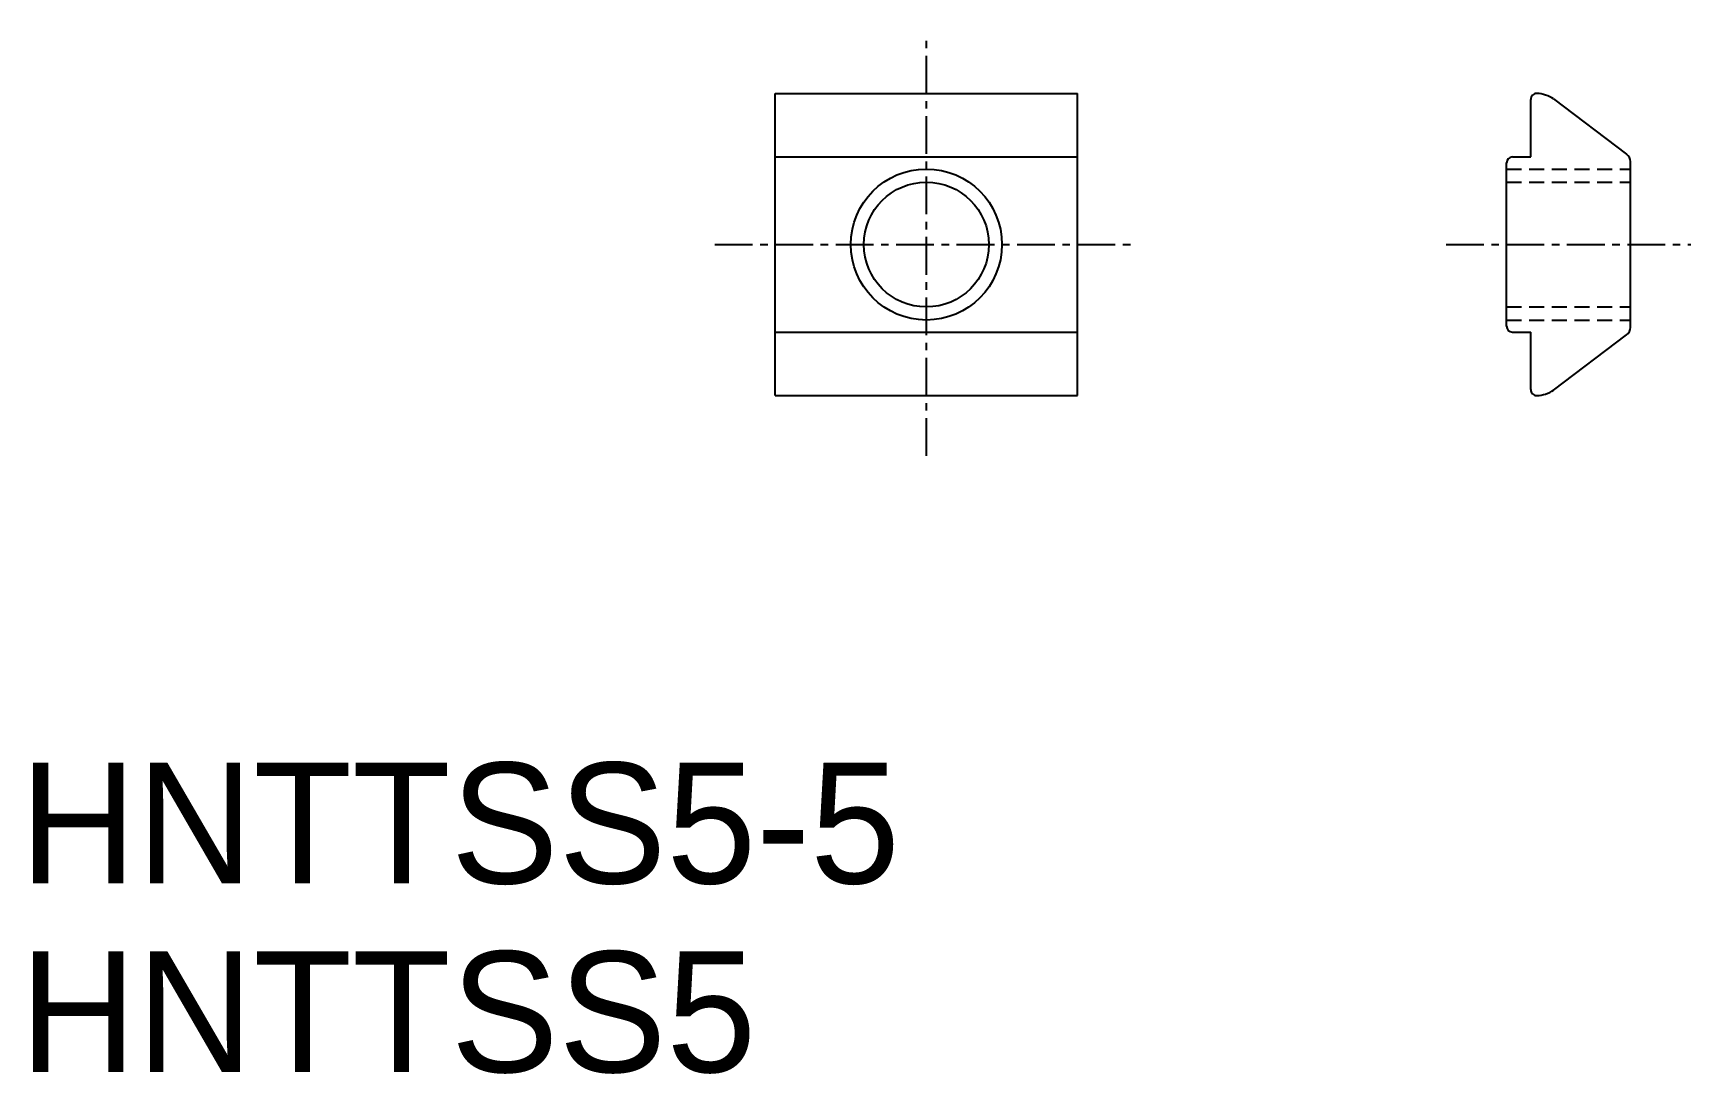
# Model space of a CAD drawing. Extents: x 0.4 to 55.3, y -0.1 to 34.4.
import ezdxf

# ---------------------------------------------------------------- set-up
doc = ezdxf.new("R2010")
doc.units = 0
doc.linetypes.add('CENTER', pattern=[2, 1.25, -0.25, 0.25, -0.25])
doc.linetypes.add('DASHED', pattern=[0.75, 0.5, -0.25])
doc.layers.get('0').update_dxf_attribs({"linetype": 'CONTINUOUS'})
doc.layers.add('CENTER', color=1, linetype='CENTER')

msp = doc.modelspace()

# ---------------------------------------------------------------- linework, layer by layer
at = {"color": 7, "linetype": 'CONTINUOUS'}
for p, q in [((25, 32.405), (35, 32.405)), ((25, 22.405), (25, 32.405)), ((35, 22.405), (35, 32.405)), ((50, 30.305), (50, 32.205)), ((50.758, 32.224), (53.172, 30.395)), ((25, 30.305), (35, 30.305)), ((49.4, 30.305), (50, 30.305)), ((49.2, 24.705), (49.2, 30.105)), ((53.3, 24.661), (53.3, 30.149)), ((25, 24.505), (35, 24.505)), ((49.4, 24.505), (50, 24.505)), ((50, 22.605), (50, 24.505)), ((50.758, 22.586), (53.172, 24.415)), ((25, 22.405), (35, 22.405))]:
    msp.add_line(p, q, dxfattribs=at)
at = {"color": 3, "linetype": 'DASHED'}
for p, q in [((49.2, 29.905), (53.3, 29.905)), ((49.2, 29.472), (53.3, 29.472)), ((49.2, 25.338), (53.3, 25.338)), ((49.2, 24.905), (53.3, 24.905))]:
    msp.add_line(p, q, dxfattribs=at)
at = {"color": 3, "linetype": 'CONTINUOUS'}
msp.add_circle((30, 27.405), 2.5, dxfattribs=at)
at = {"color": 7, "linetype": 'CONTINUOUS'}
msp.add_circle((30, 27.405), 2.067, dxfattribs=at)
for centre, radius, start, end in [((50.2, 32.205), 0.2, 88.9538, 180.0078), ((50.184, 31.405), 1, 54.9926, 88.8912), ((49.4, 30.105), 0.2, 90, 180), ((53, 30.149), 0.3, 0, 55.0079), ((49.4, 24.705), 0.2, 180, 270), ((53, 24.661), 0.3, 304.992, 0), ((50.2, 22.605), 0.2, 179.9923, 271.0464), ((50.184, 23.405), 1, 271.1087, 305.0073)]:
    msp.add_arc(centre, radius, start, end, dxfattribs=at)
at = {"layer": 'CENTER', "color": 1, "linetype": 'CENTER'}
for p, q in [((30, 20.405), (30, 34.405)), ((23, 27.405), (37, 27.405)), ((47.2, 27.405), (55.3, 27.405))]:
    msp.add_line(p, q, dxfattribs=at)

# ---------------------------------------------------------------- texts
at = {"color": 7, "linetype": 'CONTINUOUS'}
for s, p in [('HNTTSS5-5', (0, 6.248)), ('HNTTSS5', (0, 0))]:
    msp.add_text(s, height=4, dxfattribs=at).set_placement(p)

doc.saveas('drawing.dxf')
